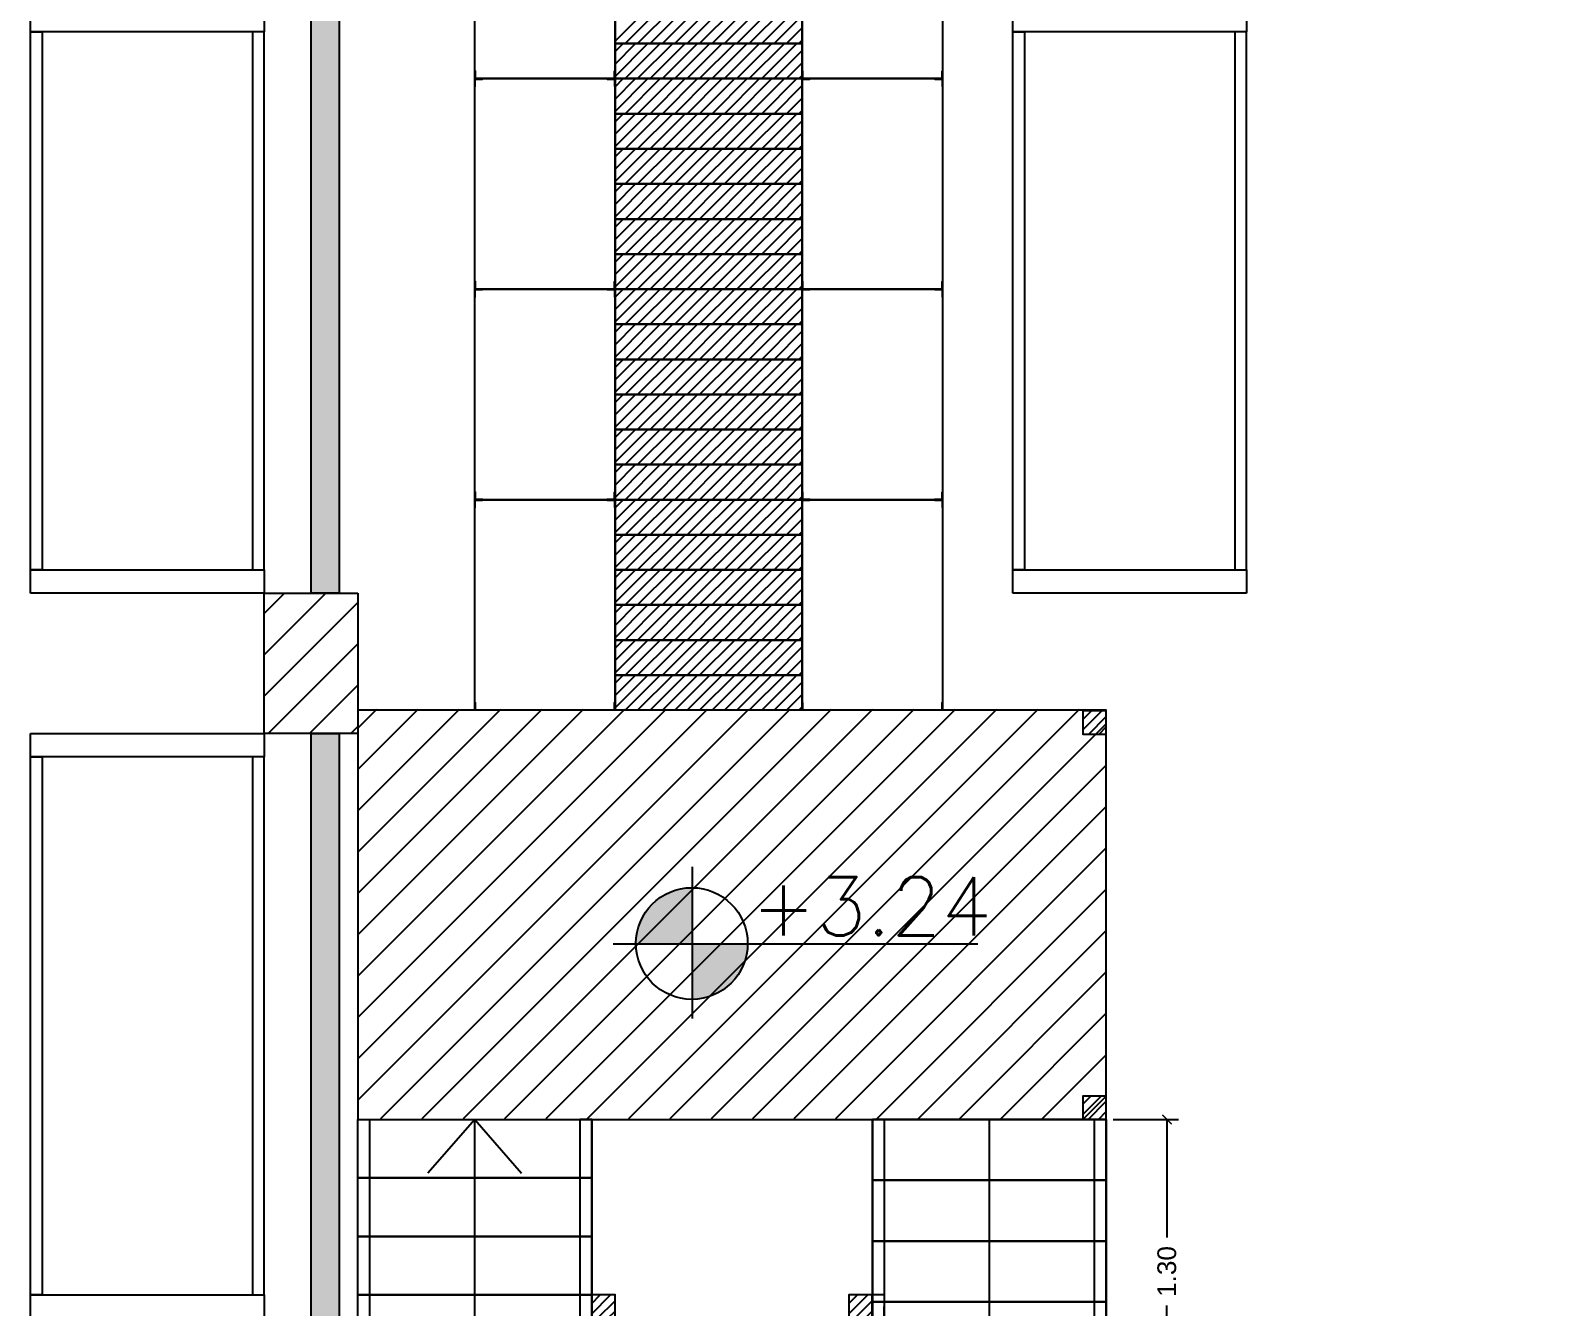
# Model space of a CAD drawing. Header units: millimetres. Extents: x 403 to 619, y 594 to 709.
# Drawn here: x 591.89 to 598.39, y 611.97 to 617.43 of the extents above; entities that cross this region are included whole.
import ezdxf

# ---------------------------------------------------------------- set-up
doc = ezdxf.new("R2010")
doc.units = ezdxf.units.MM
doc.linetypes.add('HIDDEN2', pattern=[0.1875, 0.125, -0.0625])
for name, color, linetype in [('BASTIDOR', 5, 'Continuous'), ('Columnas metálicas', 2, 'Continuous'), ('COTAS', 6, 'Continuous'), ('Parantes', 1, 'Continuous'), ('PROYECCIONES', 252, 'HIDDEN2'), ('Rejas', 3, 'Continuous'), ('VISTAS', 7, 'Continuous')]:
    doc.layers.add(name, color=color, linetype=linetype)
doc.layers.add('Muros', color=1, linetype='Continuous', lineweight=25)
doc.styles.get("Standard").update_dxf_attribs({"font": 'txt.shx'})
doc.styles.add('STYLE3', font='swissl.ttf')
doc.dimstyles.new('ESCALA_50', dxfattribs={"dimtxt": 0.08, "dimasz": 0.04, "dimexe": 0.05, "dimexo": 0.03, "dimgap": 0.045, "dimtad": 0, "dimzin": 0, "dimdsep": 46, "dimtxsty": 'STYLE3', "dimblk": 'ARCHTICK', "dimcen": 0.045, "dimclrd": 44, "dimclre": 252, "dimclrt": 2, "dimaunit": 1, "dimadec": 0, "dimazin": 0, "dimtfac": 1, "dimtix": 1, "dimtmove": 1, "dimatfit": 3, "dimfxl": 0.05, "dimtolj": 1, "dimtzin": 0, "dimarcsym": 0})

# ---------------------------------------------------------------- blocks, each defined once
blk = doc.blocks.new('escalera_PA')
at = {"layer": 'Parantes'}
h = blk.add_hatch(dxfattribs=at)
h.set_pattern_fill('ANSI31', color=256, style=0)
h.set_pattern_definition([(45, (-2545.56452, -1295.10474), (-0.0883883476, 0.0883883476), [])])
h.paths.add_polyline_path([(-0.000036, -1.745811), (0, 0.004189), (-3.2, 0.004189), (-3.2, -1.745811), (-1, -1.745811)])
at = {"layer": 'VISTAS'}
h = blk.add_hatch(dxfattribs=at)
h.set_pattern_fill('ANSI31', color=1, scale=0.25, style=0)
h.set_pattern_definition([(45, (-2545.561834, -1298.208893), (-0.0220970869, 0.0220970869), [])])
edge = h.paths.add_edge_path()
edge.add_line((0, -0.002688), (-0.1, -0.002688))
edge.add_line((-0.1, -0.002688), (-0.1, -0.102688))
edge.add_line((-0.1, -0.102688), (0, -0.102688))
edge.add_line((0, -0.102688), (0, 0))
h = blk.add_hatch(dxfattribs=at)
h.set_pattern_fill('ANSI31', color=1, scale=0.25, style=0)
h.set_pattern_definition([(45, (-2543.914522, -1298.20617), (-0.0220970869, 0.0220970869), [])])
edge = h.paths.add_edge_path()
edge.add_line((-0.000036, -1.647312), (-0.100036, -1.647312))
edge.add_line((-0.100036, -1.647312), (-0.100036, -1.75))
edge.add_line((-0.100036, -1.75), (-0.000036, -1.75))
edge.add_line((-0.000036, -1.75), (-0.000036, -1.644624))
h = blk.add_hatch(dxfattribs=at)
h.set_pattern_fill('ANSI31', color=1, scale=0.25, style=0)
h.set_pattern_definition([(45, (-2543.064522, -1296.108823), (-0.0220970869, 0.0220970869), [])])
edge = h.paths.add_edge_path()
edge.add_line((-2.10007, -2.5), (-2.20007, -2.5))
edge.add_line((-2.20007, -2.5), (-2.20007, -2.6))
edge.add_line((-2.20007, -2.6), (-2.10007, -2.6))
edge.add_line((-2.10007, -2.6), (-2.10007, -2.497312))
h = blk.add_hatch(dxfattribs=at)
h.set_pattern_fill('ANSI31', color=1, scale=0.25, style=0)
h.set_pattern_definition([(45, (-2543.064522, -1297.208787), (-0.0220970869, 0.0220970869), [])])
edge = h.paths.add_edge_path()
edge.add_line((-1.000106, -2.5), (-1.100106, -2.5))
edge.add_line((-1.100106, -2.5), (-1.100106, -2.6))
edge.add_line((-1.100106, -2.6), (-1.000106, -2.6))
edge.add_line((-1.000106, -2.6), (-1.000106, -2.497312))
h = blk.add_hatch(dxfattribs=at)
h.set_pattern_fill('ANSI31', color=1, scale=0.25, style=0)
h.set_pattern_definition([(45, (-2541.91721, -1296.108823), (-0.0220970869, 0.0220970869), [])])
edge = h.paths.add_edge_path()
edge.add_line((-2.10007, -3.647312), (-2.20007, -3.647312))
edge.add_line((-2.20007, -3.647312), (-2.20007, -3.747312))
edge.add_line((-2.20007, -3.747312), (-2.10007, -3.747312))
edge.add_line((-2.10007, -3.747312), (-2.10007, -3.644624))
h = blk.add_hatch(dxfattribs=at)
h.set_pattern_fill('ANSI31', color=1, scale=0.25, style=0)
h.set_pattern_definition([(45, (-2541.91721, -1297.208787), (-0.0220970869, 0.0220970869), [])])
edge = h.paths.add_edge_path()
edge.add_line((-1.000106, -3.647312), (-1.100106, -3.647312))
edge.add_line((-1.100106, -3.647312), (-1.100106, -3.747312))
edge.add_line((-1.100106, -3.747312), (-1.000106, -3.747312))
edge.add_line((-1.000106, -3.747312), (-1.000106, -3.644624))
at = {"layer": 'COTAS'}
for points in [[(-3.20007, -3.524081), (-2.607064, -2.942132), (-2.704925, -3.091539), (-2.20007, -2.682294)], [(-3.20007, -3.538092), (-2.666219, -3.014195), (-2.748387, -3.139643), (-2.20007, -2.695167)]]:
    blk.add_lwpolyline(points, dxfattribs=at)
at = {"layer": 'Parantes'}
blk.add_lwpolyline([(-0.000036, -1.75), (0, 0), (-3.2, 0), (-3.2, -1.75), (-1, -1.75), (-1, -1.75), (-0.000036, -1.75)], dxfattribs=at)
at = {"layer": 'Parantes', "color": 1}
for points in [[(0, -0.002688), (-0.1, -0.002688), (-0.1, -0.102688), (0, -0.102688), (0, 0), (0, 0)], [(-0.000036, -1.65), (-0.100036, -1.65), (-0.100036, -1.75), (-0.000036, -1.75), (-0.000036, -1.647312), (-0.000036, -1.647312)], [(-2.10007, -2.5), (-2.20007, -2.5), (-2.20007, -2.6), (-2.10007, -2.6), (-2.10007, -2.497312), (-2.10007, -2.497312)], [(-1.000106, -2.5), (-1.100106, -2.5), (-1.100106, -2.6), (-1.000106, -2.6), (-1.000106, -2.497312), (-1.000106, -2.497312)], [(-2.10007, -3.647312), (-2.20007, -3.647312), (-2.20007, -3.747312), (-2.10007, -3.747312), (-2.10007, -3.644624), (-2.10007, -3.644624)], [(-1.000106, -3.647312), (-1.100106, -3.647312), (-1.100106, -3.747312), (-1.000106, -3.747312), (-1.000106, -3.644624), (-1.000106, -3.644624)]]:
    blk.add_lwpolyline(points, dxfattribs=at)
at = {"layer": 'PROYECCIONES', "color": 252}
for points in [[(-2.25007, -2.735698), (-2.25007, -3.8), (-0.95007, -3.8), (-0.950179, -2.5), (-1, -2.5)], [(-1.000106, -2.5), (-1.00007, -3.75), (-2.20007, -3.75), (-2.20007, -2.695167)], [(-2.267714, -2.75), (-2.20007, -2.75), (-2.20007, -3), (-2.57612, -3)], [(-2.57612, -3), (-2.20007, -3), (-2.20007, -3.25), (-2.906505, -3.25)], [(-1.95007, -4.25), (-1.95007, -4.25), (-1.95007, -4.25), (-2.700041, -4.25), (-2.700041, -3.100453)], [(-2.906505, -3.25), (-2.20007, -3.25), (-2.20007, -3.5), (-3.161254, -3.5)], [(-3.161254, -3.5), (-2.20007, -3.5), (-2.20007, -3.75), (-2.25007, -3.75)], [(-3.150034, -3.488989), (-3.150034, -4.7), (-0.999964, -4.7)], [(-3.150034, -3.75), (-3.20007, -3.75), (-3.20007, -3.538092)], [(-0.999964, -4.75), (-3.200036, -4.75), (-3.20005, -3.538072)], [(-2.20007, -3.75), (-2.20007, -4.75), (-3.20007, -4.75), (-3.20007, -3.75), (-3.150034, -3.75)], [(-2.25007, -3.75), (-2.20007, -3.75)], [(-1.00007, -4.7), (-1.00007, -4.75), (-2.20007, -4.75), (-2.20007, -3.75), (-1.00007, -3.75)], [(-1.95007, -3.8), (-1.95007, -4.7), (-2.20007, -4.7), (-2.20007, -3.8), (-1.95007, -3.8)], [(-1.70007, -3.8), (-1.70007, -4.7), (-1.95007, -4.7), (-1.95007, -3.8), (-1.45007, -3.8)], [(-1.45007, -3.8), (-1.45007, -4.7), (-1.70007, -4.7), (-1.70007, -3.8), (-1.45007, -3.8)], [(-1.20007, -3.8), (-1.20007, -4.7), (-1.45007, -4.7), (-1.45007, -3.8), (-1.20007, -3.8)], [(-0.999964, -4.75), (-1.00007, -4.75), (-1.00007, -4.7)]]:
    blk.add_lwpolyline(points, dxfattribs=at)
at = {"layer": 'Rejas'}
for points in [[(-0.999964, -1.75), (-0.949964, -1.75), (-0.949964, -5.12), (-0.999964, -5.12)], [(-0.050036, -1.75), (-0.000036, -1.75), (-0.000036, -5.12), (-0.050036, -5.12)]]:
    blk.add_lwpolyline(points, close=True, dxfattribs=at)
at = {"layer": 'VISTAS', "color": 2}
for points in [[(-3.20005, -3.524061), (-3.20007, -1.75), (-3.150034, -1.75), (-3.150034, -3.474978)], [(-3.20007, -1.75), (-2.20007, -1.75), (-2.20007, -2), (-3.20007, -2), (-3.20007, -1.75)], [(-2.20007, -2.682294), (-2.20007, -1.75), (-2.25007, -1.75), (-2.25007, -2.722825)], [(-0.999964, -1.75), (-0.000036, -1.75), (-0.000036, -2.01), (-0.999964, -2.01), (-0.999964, -1.75)], [(-3.20007, -2), (-2.20007, -2), (-2.20007, -2.25), (-3.20007, -2.25), (-3.20007, -2)], [(-0.999964, -2.01), (-0.000036, -2.01), (-0.000036, -2.27), (-0.999964, -2.27), (-0.999964, -2.01)], [(-3.20007, -2.25), (-2.20007, -2.25), (-2.20007, -2.5), (-3.20007, -2.5), (-3.20007, -2.25)], [(-0.999964, -2.27), (-0.000036, -2.27), (-0.000036, -2.53), (-0.999964, -2.53), (-0.999964, -2.27)], [(-3.20007, -2.5), (-2.20007, -2.5), (-2.20007, -2.682294)], [(-2.283594, -2.75), (-3.20007, -2.75), (-3.20007, -2.5)], [(-0.999964, -2.53), (-0.000036, -2.53), (-0.000036, -2.79), (-0.999964, -2.79), (-0.999964, -2.53)], [(-2.20007, -2.695167), (-2.20007, -2.75), (-2.267714, -2.75)], [(-3.20007, -2.75), (-2.283594, -2.75)], [(-2.666032, -3), (-3.20007, -3), (-3.20007, -2.75)], [(-0.999964, -2.79), (-0.000036, -2.79), (-0.000036, -3.05), (-0.999964, -3.05), (-0.999964, -2.79)], [(-3.20007, -3), (-2.666032, -3)], [(-2.920782, -3.25), (-3.20007, -3.25), (-3.20007, -3)], [(-2.592, -3), (-2.644967, -3)], [(-2.644967, -3), (-2.592, -3)], [(-3.20007, -3.25), (-2.920782, -3.25)], [(-3.175532, -3.5), (-3.20007, -3.5), (-3.20007, -3.25)], [(-3.20007, -3.5), (-3.175532, -3.5)], [(-3.20007, -3.524081), (-3.20007, -3.5)]]:
    blk.add_lwpolyline(points, dxfattribs=at)
at = {"layer": 'VISTAS', "color": 1}
for points in [[(-2.70007, -1.75), (-2.900063, -1.98)], [(-2.70007, -1.75), (-2.500099, -1.98)], [(-2.700041, -3.033375), (-2.700041, -1.750033)], [(-0.500177, -1.75), (-0.500177, -3.05)], [(-0.500177, -3.05), (-0.700169, -2.82)], [(-0.500177, -3.05), (-0.300205, -2.82)], [(-2.700041, -3.065832), (-2.700041, -3.047386)], [(-2.700041, -3.08758), (-2.700041, -3.084083)]]:
    blk.add_lwpolyline(points, dxfattribs=at)
at = {"layer": 'VISTAS'}
for points in [[(-1.100106, -2.6), (-2.10007, -2.6), (-2.10007, -3.644624), (-1.100106, -3.647312), (-1.100106, -2.6)], [(-1.100106, -2.6), (-2.10007, -3.644624)], [(-2.10007, -2.6), (-1.100106, -3.647312)]]:
    blk.add_lwpolyline(points, dxfattribs=at)
blk = doc.blocks.new('_ARCHTICK')
at = {"color": 0, "linetype": 'ByBlock', "const_width": 0.15}
blk.add_lwpolyline([(-0.5, -0.5), (0.5, 0.5)], dxfattribs=at)
blk = doc.blocks.new('*D124')
at = {"layer": 'COTAS', "color": 252, "lineweight": -2}
for p, q in [((596.519546, 612.770863), (596.798897, 612.770863)), ((596.519546, 611.470915), (596.798897, 611.470915))]:
    blk.add_line(p, q, dxfattribs=at)
at = {"layer": 'COTAS', "color": 44, "lineweight": -2}
for p, q in [((596.748897, 612.770863), (596.748897, 612.265889)), ((596.748897, 611.470915), (596.748897, 611.975889))]:
    blk.add_line(p, q, dxfattribs=at)
at = {"layer": 'Defpoints', "color": 0}
for p in [(596.489546, 612.770863), (596.489546, 611.470915), (596.748897, 611.470915)]:
    blk.add_point(p, dxfattribs=at)
at = {"layer": 'COTAS', "color": 44, "lineweight": -2, "xscale": 0.04, "yscale": 0.04, "zscale": 0.04}
for p, rotation in [((596.748897, 612.770863), 90), ((596.748897, 611.470915), 270)]:
    blk.add_blockref('_ARCHTICK', p, dxfattribs=dict(at, rotation=rotation))
at = {"layer": 'COTAS', "color": 2, "insert": (596.748897, 612.120889), "char_height": 0.08, "attachment_point": 5, "rotation": 90, "style": 'STYLE3'}
blk.add_mtext('\\A1;1.30', dxfattribs=at)

msp = doc.modelspace()

# ---------------------------------------------------------------- hatches: boundary and pattern name
h = msp.add_hatch(color=1)
h.paths.add_polyline_path([(593.089582, 605.710915), (593.209582, 605.710915), (593.209582, 614.420915), (593.089582, 614.420915)])
h.paths.add_polyline_path([(593.209582, 605.710915), (593.089582, 605.710915), (593.089582, 605.020915), (593.209582, 605.020915)])
h = msp.add_hatch(color=256)
h.dxf.hatch_style = 1
h.paths.add_polyline_path([(594.718902, 613.761429, 0.41065305), (594.481461, 613.524228), (594.718902, 613.524228)])
h = msp.add_hatch(color=256)
h.dxf.hatch_style = 1
h.paths.add_polyline_path([(594.718924, 613.521678), (594.718924, 613.284477, 0.41065305), (594.956366, 613.521678)])
h = msp.add_hatch(color=256)
h.dxf.hatch_style = 1
h.paths.add_polyline_path([(594.718924, 613.284477, 0.41065305), (594.956366, 613.521678), (594.718924, 613.521678)])
h = msp.add_hatch(color=256)
h.dxf.hatch_style = 1
h.paths.add_polyline_path([(594.718924, 613.284477, 0.41065305), (594.956366, 613.521678), (594.718924, 613.521678)])
at = {"layer": 'BASTIDOR'}
msp.add_hatch(color=253, dxfattribs=at).paths.add_polyline_path([(593.089582, 615.020915), (593.089582, 634.420915), (593.209582, 634.420915), (593.209582, 615.020915)])

# ---------------------------------------------------------------- linework, layer by layer
for points in [[(594.718924, 613.851595), (594.718924, 613.201952)], [(594.38149, 613.521678), (595.941211, 613.521678)]]:
    msp.add_lwpolyline(points)
msp.add_circle((594.717592, 613.523252), 0.238779)
at = {"layer": 'BASTIDOR', "color": 253}
for p, q in [((593.089582, 615.020915), (593.089582, 634.420915)), ((593.209582, 634.420915), (593.209582, 615.020915)), ((591.889582, 617.420915), (591.889582, 617.520915)), ((592.889582, 617.520915), (592.889582, 617.420915)), ((594.389582, 617.370915), (594.389582, 617.520915)), ((594.389582, 617.380557), (594.52994, 617.520915)), ((594.432973, 617.370915), (594.582973, 617.520915)), ((594.486006, 617.370915), (594.636006, 617.520915)), ((594.539039, 617.370915), (594.689039, 617.520915)), ((594.592072, 617.370915), (594.742072, 617.520915)), ((594.645105, 617.370915), (594.795105, 617.520915)), ((594.698138, 617.370915), (594.848138, 617.520915)), ((594.751171, 617.370915), (594.901171, 617.520915)), ((594.804204, 617.370915), (594.954204, 617.520915)), ((594.857237, 617.370915), (595.007237, 617.520915)), ((594.91027, 617.370915), (595.06027, 617.520915)), ((594.963303, 617.370915), (595.113303, 617.520915)), ((595.016336, 617.370915), (595.166336, 617.520915)), ((595.189582, 617.520915), (595.189582, 617.370915)), ((596.089582, 617.420915), (596.089582, 617.520915)), ((597.089582, 617.520915), (597.089582, 617.420915)), ((595.069369, 617.370915), (595.189582, 617.491128)), ((592.889582, 617.420915), (591.889582, 617.420915)), ((591.889582, 615.120915), (591.889582, 617.420915)), ((591.889582, 617.420915), (591.939582, 617.420915)), ((591.939582, 617.420915), (591.939582, 615.120915)), ((592.839582, 617.420915), (592.839582, 615.120915)), ((592.889582, 617.420915), (592.839582, 617.420915)), ((592.889582, 615.120915), (592.889582, 617.420915)), ((595.122402, 617.370915), (595.189582, 617.438095)), ((595.175435, 617.370915), (595.189582, 617.385062)), ((597.089582, 617.420915), (596.089582, 617.420915)), ((596.089582, 615.120915), (596.089582, 617.420915)), ((596.089582, 617.420915), (596.139582, 617.420915)), ((596.139582, 617.420915), (596.139582, 615.120915)), ((597.039582, 617.420915), (597.039582, 615.120915)), ((597.089582, 617.420915), (597.039582, 617.420915)), ((597.089582, 615.120915), (597.089582, 617.420915)), ((594.389582, 617.220915), (594.389582, 617.370915)), ((594.389582, 617.370915), (595.189582, 617.370915)), ((594.389582, 617.336623), (594.423874, 617.370915)), ((594.389582, 617.28359), (594.476907, 617.370915)), ((594.389582, 617.230557), (594.52994, 617.370915)), ((595.189582, 617.370915), (594.389582, 617.370915)), ((594.389582, 617.370915), (594.389582, 617.370915)), ((594.432973, 617.220915), (594.582973, 617.370915)), ((594.486006, 617.220915), (594.636006, 617.370915)), ((594.539039, 617.220915), (594.689039, 617.370915)), ((594.592072, 617.220915), (594.742072, 617.370915)), ((594.645105, 617.220915), (594.795105, 617.370915)), ((594.698138, 617.220915), (594.848138, 617.370915)), ((594.751171, 617.220915), (594.901171, 617.370915)), ((594.804204, 617.220915), (594.954204, 617.370915)), ((594.857237, 617.220915), (595.007237, 617.370915)), ((594.91027, 617.220915), (595.06027, 617.370915)), ((594.963303, 617.220915), (595.113303, 617.370915)), ((595.016336, 617.220915), (595.166336, 617.370915)), ((595.069369, 617.220915), (595.189582, 617.341128)), ((595.189582, 617.370915), (595.189582, 617.220915)), ((595.122402, 617.220915), (595.189582, 617.288095)), ((594.389582, 617.070915), (594.389582, 617.220915)), ((594.389582, 617.220915), (595.189582, 617.220915)), ((594.389582, 617.186623), (594.423874, 617.220915)), ((594.389582, 617.13359), (594.476907, 617.220915)), ((594.389582, 617.080557), (594.52994, 617.220915)), ((595.189582, 617.220915), (594.389582, 617.220915)), ((594.389582, 617.220915), (594.389582, 617.220915)), ((594.432973, 617.070915), (594.582973, 617.220915)), ((594.486006, 617.070915), (594.636006, 617.220915)), ((594.539039, 617.070915), (594.689039, 617.220915)), ((594.592072, 617.070915), (594.742072, 617.220915)), ((594.645105, 617.070915), (594.795105, 617.220915)), ((594.698138, 617.070915), (594.848138, 617.220915)), ((594.751171, 617.070915), (594.901171, 617.220915)), ((594.804204, 617.070915), (594.954204, 617.220915)), ((594.857237, 617.070915), (595.007237, 617.220915)), ((594.91027, 617.070915), (595.06027, 617.220915)), ((594.963303, 617.070915), (595.113303, 617.220915)), ((595.016336, 617.070915), (595.166336, 617.220915)), ((595.069369, 617.070915), (595.189582, 617.191128)), ((595.175435, 617.220915), (595.189582, 617.235062)), ((595.189582, 617.220915), (595.189582, 617.070915)), ((595.122402, 617.070915), (595.189582, 617.138095)), ((594.389582, 616.920915), (594.389582, 617.070915)), ((594.389582, 617.070915), (595.189582, 617.070915)), ((594.389582, 617.036623), (594.423874, 617.070915)), ((594.389582, 616.98359), (594.476907, 617.070915)), ((594.389582, 616.930557), (594.52994, 617.070915)), ((595.189582, 617.070915), (594.389582, 617.070915)), ((594.389582, 617.070915), (594.389582, 617.070915)), ((594.432973, 616.920915), (594.582973, 617.070915)), ((594.486006, 616.920915), (594.636006, 617.070915)), ((594.539039, 616.920915), (594.689039, 617.070915)), ((594.592072, 616.920915), (594.742072, 617.070915)), ((594.645105, 616.920915), (594.795105, 617.070915)), ((594.698138, 616.920915), (594.848138, 617.070915)), ((594.751171, 616.920915), (594.901171, 617.070915)), ((594.804204, 616.920915), (594.954204, 617.070915)), ((594.857237, 616.920915), (595.007237, 617.070915)), ((594.91027, 616.920915), (595.06027, 617.070915)), ((594.963303, 616.920915), (595.113303, 617.070915)), ((595.016336, 616.920915), (595.166336, 617.070915)), ((595.175435, 617.070915), (595.189582, 617.085062)), ((595.189582, 617.070915), (595.189582, 616.920915)), ((595.069369, 616.920915), (595.189582, 617.041128)), ((595.122402, 616.920915), (595.189582, 616.988095)), ((595.175435, 616.920915), (595.189582, 616.935062)), ((594.389582, 616.770915), (594.389582, 616.920915)), ((594.389582, 616.920915), (595.189582, 616.920915)), ((594.389582, 616.886623), (594.423874, 616.920915)), ((594.389582, 616.83359), (594.476907, 616.920915)), ((594.389582, 616.780557), (594.52994, 616.920915)), ((595.189582, 616.920915), (594.389582, 616.920915)), ((594.389582, 616.920915), (594.389582, 616.920915)), ((594.432973, 616.770915), (594.582973, 616.920915)), ((594.486006, 616.770915), (594.636006, 616.920915)), ((594.539039, 616.770915), (594.689039, 616.920915)), ((594.592072, 616.770915), (594.742072, 616.920915)), ((594.645105, 616.770915), (594.795105, 616.920915)), ((594.698138, 616.770915), (594.848138, 616.920915)), ((594.751171, 616.770915), (594.901171, 616.920915)), ((594.804204, 616.770915), (594.954204, 616.920915)), ((594.857237, 616.770915), (595.007237, 616.920915)), ((594.91027, 616.770915), (595.06027, 616.920915)), ((594.963303, 616.770915), (595.113303, 616.920915)), ((595.016336, 616.770915), (595.166336, 616.920915)), ((595.069369, 616.770915), (595.189582, 616.891128)), ((595.189582, 616.920915), (595.189582, 616.770915)), ((595.122402, 616.770915), (595.189582, 616.838095)), ((594.389582, 616.620915), (594.389582, 616.770915)), ((594.389582, 616.770915), (595.189582, 616.770915)), ((594.389582, 616.736623), (594.423874, 616.770915)), ((594.389582, 616.68359), (594.476907, 616.770915)), ((594.389582, 616.630557), (594.52994, 616.770915)), ((595.189582, 616.770915), (594.389582, 616.770915)), ((594.389582, 616.770915), (594.389582, 616.770915)), ((594.432973, 616.620915), (594.582973, 616.770915)), ((594.486006, 616.620915), (594.636006, 616.770915)), ((594.539039, 616.620915), (594.689039, 616.770915)), ((594.592072, 616.620915), (594.742072, 616.770915)), ((594.645105, 616.620915), (594.795105, 616.770915)), ((594.698138, 616.620915), (594.848138, 616.770915)), ((594.751171, 616.620915), (594.901171, 616.770915)), ((594.804204, 616.620915), (594.954204, 616.770915)), ((594.857237, 616.620915), (595.007237, 616.770915)), ((594.91027, 616.620915), (595.06027, 616.770915)), ((594.963303, 616.620915), (595.113303, 616.770915)), ((595.016336, 616.620915), (595.166336, 616.770915)), ((595.069369, 616.620915), (595.189582, 616.741128)), ((595.175435, 616.770915), (595.189582, 616.785062)), ((595.189582, 616.770915), (595.189582, 616.620915)), ((595.122402, 616.620915), (595.189582, 616.688095)), ((594.389582, 616.470915), (594.389582, 616.620915)), ((594.389582, 616.620915), (595.189582, 616.620915)), ((594.389582, 616.586623), (594.423874, 616.620915)), ((594.389582, 616.53359), (594.476907, 616.620915)), ((594.389582, 616.480557), (594.52994, 616.620915)), ((595.189582, 616.620915), (594.389582, 616.620915)), ((594.389582, 616.620915), (594.389582, 616.620915)), ((594.432973, 616.470915), (594.582973, 616.620915)), ((594.486006, 616.470915), (594.636006, 616.620915)), ((594.539039, 616.470915), (594.689039, 616.620915)), ((594.592072, 616.470915), (594.742072, 616.620915)), ((594.645105, 616.470915), (594.795105, 616.620915)), ((594.698138, 616.470915), (594.848138, 616.620915)), ((594.751171, 616.470915), (594.901171, 616.620915)), ((594.804204, 616.470915), (594.954204, 616.620915)), ((594.857237, 616.470915), (595.007237, 616.620915)), ((594.91027, 616.470915), (595.06027, 616.620915)), ((594.963303, 616.470915), (595.113303, 616.620915)), ((595.016336, 616.470915), (595.166336, 616.620915)), ((595.175435, 616.620915), (595.189582, 616.635062)), ((595.189582, 616.620915), (595.189582, 616.470915)), ((595.069369, 616.470915), (595.189582, 616.591128)), ((595.122402, 616.470915), (595.189582, 616.538095)), ((594.389582, 616.320915), (594.389582, 616.470915)), ((594.389582, 616.470915), (595.189582, 616.470915)), ((594.389582, 616.436623), (594.423874, 616.470915)), ((594.389582, 616.38359), (594.476907, 616.470915)), ((594.389582, 616.330557), (594.52994, 616.470915)), ((595.189582, 616.470915), (594.389582, 616.470915)), ((594.389582, 616.470915), (594.389582, 616.470915)), ((594.432973, 616.320915), (594.582973, 616.470915)), ((594.486006, 616.320915), (594.636006, 616.470915)), ((594.539039, 616.320915), (594.689039, 616.470915)), ((594.592072, 616.320915), (594.742072, 616.470915)), ((594.645105, 616.320915), (594.795105, 616.470915)), ((594.698138, 616.320915), (594.848138, 616.470915)), ((594.751171, 616.320915), (594.901171, 616.470915)), ((594.804204, 616.320915), (594.954204, 616.470915)), ((594.857237, 616.320915), (595.007237, 616.470915)), ((594.91027, 616.320915), (595.06027, 616.470915)), ((594.963303, 616.320915), (595.113303, 616.470915)), ((595.016336, 616.320915), (595.166336, 616.470915)), ((595.175435, 616.470915), (595.189582, 616.485062)), ((595.189582, 616.470915), (595.189582, 616.320915)), ((595.069369, 616.320915), (595.189582, 616.441128)), ((595.122402, 616.320915), (595.189582, 616.388095)), ((594.389582, 616.170915), (594.389582, 616.320915)), ((594.389582, 616.320915), (595.189582, 616.320915)), ((594.389582, 616.286623), (594.423874, 616.320915)), ((594.389582, 616.23359), (594.476907, 616.320915)), ((594.389582, 616.180557), (594.52994, 616.320915)), ((595.189582, 616.320915), (594.389582, 616.320915)), ((594.389582, 616.320915), (594.389582, 616.320915)), ((594.432973, 616.170915), (594.582973, 616.320915)), ((594.486006, 616.170915), (594.636006, 616.320915)), ((594.539039, 616.170915), (594.689039, 616.320915)), ((594.592072, 616.170915), (594.742072, 616.320915)), ((594.645105, 616.170915), (594.795105, 616.320915)), ((594.698138, 616.170915), (594.848138, 616.320915)), ((594.751171, 616.170915), (594.901171, 616.320915)), ((594.804204, 616.170915), (594.954204, 616.320915)), ((594.857237, 616.170915), (595.007237, 616.320915)), ((594.91027, 616.170915), (595.06027, 616.320915)), ((594.963303, 616.170915), (595.113303, 616.320915)), ((595.016336, 616.170915), (595.166336, 616.320915)), ((595.069369, 616.170915), (595.189582, 616.291128)), ((595.175435, 616.320915), (595.189582, 616.335062)), ((595.189582, 616.320915), (595.189582, 616.170915)), ((595.122402, 616.170915), (595.189582, 616.238095)), ((594.389582, 616.020915), (594.389582, 616.170915)), ((594.389582, 616.170915), (595.189582, 616.170915)), ((594.389582, 616.136623), (594.423874, 616.170915)), ((594.389582, 616.08359), (594.476907, 616.170915)), ((594.389582, 616.030557), (594.52994, 616.170915)), ((595.189582, 616.170915), (594.389582, 616.170915)), ((594.389582, 616.170915), (594.389582, 616.170915)), ((594.432973, 616.020915), (594.582973, 616.170915)), ((594.486006, 616.020915), (594.636006, 616.170915)), ((594.539039, 616.020915), (594.689039, 616.170915)), ((594.592072, 616.020915), (594.742072, 616.170915)), ((594.645105, 616.020915), (594.795105, 616.170915)), ((594.698138, 616.020915), (594.848138, 616.170915)), ((594.751171, 616.020915), (594.901171, 616.170915)), ((594.804204, 616.020915), (594.954204, 616.170915)), ((594.857237, 616.020915), (595.007237, 616.170915)), ((594.91027, 616.020915), (595.06027, 616.170915)), ((594.963303, 616.020915), (595.113303, 616.170915)), ((595.016336, 616.020915), (595.166336, 616.170915)), ((595.175435, 616.170915), (595.189582, 616.185062)), ((595.189582, 616.170915), (595.189582, 616.020915)), ((595.069369, 616.020915), (595.189582, 616.141128)), ((595.122402, 616.020915), (595.189582, 616.088095)), ((594.389582, 615.870915), (594.389582, 616.020915)), ((594.389582, 616.020915), (595.189582, 616.020915)), ((594.389582, 615.986623), (594.423874, 616.020915)), ((594.389582, 615.93359), (594.476907, 616.020915)), ((594.389582, 615.880557), (594.52994, 616.020915)), ((595.189582, 616.020915), (594.389582, 616.020915)), ((594.389582, 616.020915), (594.389582, 616.020915)), ((594.432973, 615.870915), (594.582973, 616.020915)), ((594.486006, 615.870915), (594.636006, 616.020915)), ((594.539039, 615.870915), (594.689039, 616.020915)), ((594.592072, 615.870915), (594.742072, 616.020915)), ((594.645105, 615.870915), (594.795105, 616.020915)), ((594.698138, 615.870915), (594.848138, 616.020915)), ((594.751171, 615.870915), (594.901171, 616.020915)), ((594.804204, 615.870915), (594.954204, 616.020915)), ((594.857237, 615.870915), (595.007237, 616.020915)), ((594.91027, 615.870915), (595.06027, 616.020915)), ((594.963303, 615.870915), (595.113303, 616.020915)), ((595.016336, 615.870915), (595.166336, 616.020915)), ((595.175435, 616.020915), (595.189582, 616.035062)), ((595.189582, 616.020915), (595.189582, 615.870915)), ((595.069369, 615.870915), (595.189582, 615.991128)), ((595.122402, 615.870915), (595.189582, 615.938095)), ((595.175435, 615.870915), (595.189582, 615.885062)), ((594.389582, 615.720915), (594.389582, 615.870915)), ((594.389582, 615.870915), (595.189582, 615.870915)), ((594.389582, 615.836623), (594.423874, 615.870915)), ((594.389582, 615.78359), (594.476907, 615.870915)), ((594.389582, 615.730557), (594.52994, 615.870915)), ((595.189582, 615.870915), (594.389582, 615.870915)), ((594.389582, 615.870915), (594.389582, 615.870915)), ((594.432973, 615.720915), (594.582973, 615.870915)), ((594.486006, 615.720915), (594.636006, 615.870915)), ((594.539039, 615.720915), (594.689039, 615.870915)), ((594.592072, 615.720915), (594.742072, 615.870915)), ((594.645105, 615.720915), (594.795105, 615.870915)), ((594.698138, 615.720915), (594.848138, 615.870915)), ((594.751171, 615.720915), (594.901171, 615.870915)), ((594.804204, 615.720915), (594.954204, 615.870915)), ((594.857237, 615.720915), (595.007237, 615.870915)), ((594.91027, 615.720915), (595.06027, 615.870915)), ((594.963303, 615.720915), (595.113303, 615.870915)), ((595.016336, 615.720915), (595.166336, 615.870915)), ((595.069369, 615.720915), (595.189582, 615.841128)), ((595.189582, 615.870915), (595.189582, 615.720915)), ((595.122402, 615.720915), (595.189582, 615.788095)), ((594.389582, 615.570915), (594.389582, 615.720915)), ((594.389582, 615.720915), (595.189582, 615.720915)), ((594.389582, 615.686623), (594.423874, 615.720915)), ((594.389582, 615.63359), (594.476907, 615.720915)), ((594.389582, 615.580557), (594.52994, 615.720915)), ((595.189582, 615.720915), (594.389582, 615.720915)), ((594.389582, 615.720915), (594.389582, 615.720915)), ((594.432973, 615.570915), (594.582973, 615.720915)), ((594.486006, 615.570915), (594.636006, 615.720915)), ((594.539039, 615.570915), (594.689039, 615.720915)), ((594.592072, 615.570915), (594.742072, 615.720915)), ((594.645105, 615.570915), (594.795105, 615.720915)), ((594.698138, 615.570915), (594.848138, 615.720915)), ((594.751171, 615.570915), (594.901171, 615.720915)), ((594.804204, 615.570915), (594.954204, 615.720915)), ((594.857237, 615.570915), (595.007237, 615.720915)), ((594.91027, 615.570915), (595.06027, 615.720915)), ((594.963303, 615.570915), (595.113303, 615.720915)), ((595.016336, 615.570915), (595.166336, 615.720915)), ((595.069369, 615.570915), (595.189582, 615.691128)), ((595.175435, 615.720915), (595.189582, 615.735062)), ((595.189582, 615.720915), (595.189582, 615.570915)), ((595.122402, 615.570915), (595.189582, 615.638095)), ((594.389582, 615.420915), (594.389582, 615.570915)), ((594.389582, 615.570915), (595.189582, 615.570915)), ((594.389582, 615.536623), (594.423874, 615.570915)), ((594.389582, 615.48359), (594.476907, 615.570915)), ((594.389582, 615.430557), (594.52994, 615.570915)), ((595.189582, 615.570915), (594.389582, 615.570915)), ((594.389582, 615.570915), (594.389582, 615.570915)), ((594.432973, 615.420915), (594.582973, 615.570915)), ((594.486006, 615.420915), (594.636006, 615.570915)), ((594.539039, 615.420915), (594.689039, 615.570915)), ((594.592072, 615.420915), (594.742072, 615.570915)), ((594.645105, 615.420915), (594.795105, 615.570915)), ((594.698138, 615.420915), (594.848138, 615.570915)), ((594.751171, 615.420915), (594.901171, 615.570915)), ((594.804204, 615.420915), (594.954204, 615.570915)), ((594.857237, 615.420915), (595.007237, 615.570915)), ((594.91027, 615.420915), (595.06027, 615.570915)), ((594.963303, 615.420915), (595.113303, 615.570915)), ((595.016336, 615.420915), (595.166336, 615.570915)), ((595.175435, 615.570915), (595.189582, 615.585062)), ((595.189582, 615.570915), (595.189582, 615.420915)), ((595.069369, 615.420915), (595.189582, 615.541128)), ((595.122402, 615.420915), (595.189582, 615.488095)), ((595.175435, 615.420915), (595.189582, 615.435062)), ((594.389582, 615.270915), (594.389582, 615.420915)), ((594.389582, 615.420915), (595.189582, 615.420915)), ((594.389582, 615.386623), (594.423874, 615.420915)), ((594.389582, 615.33359), (594.476907, 615.420915)), ((594.389582, 615.280557), (594.52994, 615.420915)), ((595.189582, 615.420915), (594.389582, 615.420915)), ((594.389582, 615.420915), (594.389582, 615.420915)), ((594.432973, 615.270915), (594.582973, 615.420915)), ((594.486006, 615.270915), (594.636006, 615.420915)), ((594.539039, 615.270915), (594.689039, 615.420915)), ((594.592072, 615.270915), (594.742072, 615.420915)), ((594.645105, 615.270915), (594.795105, 615.420915)), ((594.698138, 615.270915), (594.848138, 615.420915)), ((594.751171, 615.270915), (594.901171, 615.420915)), ((594.804204, 615.270915), (594.954204, 615.420915)), ((594.857237, 615.270915), (595.007237, 615.420915)), ((594.91027, 615.270915), (595.06027, 615.420915)), ((594.963303, 615.270915), (595.113303, 615.420915)), ((595.016336, 615.270915), (595.166336, 615.420915)), ((595.069369, 615.270915), (595.189582, 615.391128)), ((595.189582, 615.420915), (595.189582, 615.270915)), ((595.122402, 615.270915), (595.189582, 615.338095)), ((594.389582, 615.120915), (594.389582, 615.270915)), ((594.389582, 615.270915), (595.189582, 615.270915)), ((594.389582, 615.236623), (594.423874, 615.270915)), ((594.389582, 615.18359), (594.476907, 615.270915)), ((594.389582, 615.130557), (594.52994, 615.270915)), ((595.189582, 615.270915), (594.389582, 615.270915)), ((594.389582, 615.270915), (594.389582, 615.270915)), ((594.432973, 615.120915), (594.582973, 615.270915)), ((594.486006, 615.120915), (594.636006, 615.270915)), ((594.539039, 615.120915), (594.689039, 615.270915)), ((594.592072, 615.120915), (594.742072, 615.270915)), ((594.645105, 615.120915), (594.795105, 615.270915)), ((594.698138, 615.120915), (594.848138, 615.270915)), ((594.751171, 615.120915), (594.901171, 615.270915)), ((594.804204, 615.120915), (594.954204, 615.270915)), ((594.857237, 615.120915), (595.007237, 615.270915)), ((594.91027, 615.120915), (595.06027, 615.270915)), ((594.963303, 615.120915), (595.113303, 615.270915)), ((595.016336, 615.120915), (595.166336, 615.270915)), ((595.069369, 615.120915), (595.189582, 615.241128)), ((595.175435, 615.270915), (595.189582, 615.285062)), ((595.189582, 615.270915), (595.189582, 615.120915)), ((595.122402, 615.120915), (595.189582, 615.188095)), ((591.939582, 615.120915), (591.889582, 615.120915)), ((591.889582, 615.020915), (591.889582, 615.120915)), ((591.889582, 615.120915), (592.889582, 615.120915)), ((592.839582, 615.120915), (592.889582, 615.120915)), ((592.889582, 615.120915), (592.889582, 615.020915)), ((594.389582, 614.970915), (594.389582, 615.120915)), ((594.389582, 615.120915), (595.189582, 615.120915)), ((594.389582, 615.086623), (594.423874, 615.120915)), ((594.389582, 615.03359), (594.476907, 615.120915)), ((594.389582, 614.980557), (594.52994, 615.120915)), ((595.189582, 615.120915), (594.389582, 615.120915)), ((594.389582, 615.120915), (594.389582, 615.120915)), ((594.432973, 614.970915), (594.582973, 615.120915)), ((594.486006, 614.970915), (594.636006, 615.120915)), ((594.539039, 614.970915), (594.689039, 615.120915)), ((594.592072, 614.970915), (594.742072, 615.120915)), ((594.645105, 614.970915), (594.795105, 615.120915)), ((594.698138, 614.970915), (594.848138, 615.120915)), ((594.751171, 614.970915), (594.901171, 615.120915)), ((594.804204, 614.970915), (594.954204, 615.120915)), ((594.857237, 614.970915), (595.007237, 615.120915)), ((594.91027, 614.970915), (595.06027, 615.120915)), ((594.963303, 614.970915), (595.113303, 615.120915)), ((595.016336, 614.970915), (595.166336, 615.120915)), ((595.175435, 615.120915), (595.189582, 615.135062)), ((595.189582, 615.120915), (595.189582, 614.970915)), ((596.139582, 615.120915), (596.089582, 615.120915)), ((596.089582, 615.020915), (596.089582, 615.120915)), ((596.089582, 615.120915), (597.089582, 615.120915)), ((597.039582, 615.120915), (597.089582, 615.120915)), ((597.089582, 615.120915), (597.089582, 615.020915)), ((595.069369, 614.970915), (595.189582, 615.091128)), ((595.122402, 614.970915), (595.189582, 615.038095)), ((592.889582, 615.020915), (591.889582, 615.020915)), ((592.889582, 614.420915), (592.889582, 615.020915)), ((592.889582, 615.020915), (593.289582, 615.020915)), ((592.889582, 614.934842), (592.975655, 615.020915)), ((592.889582, 614.758065), (593.152432, 615.020915)), ((592.889582, 614.581289), (593.289582, 614.981289)), ((593.209582, 615.020915), (593.089582, 615.020915)), ((593.289582, 615.020915), (593.289582, 614.420915)), ((595.175435, 614.970915), (595.189582, 614.985062)), ((597.089582, 615.020915), (596.089582, 615.020915)), ((594.389582, 614.820915), (594.389582, 614.970915)), ((594.389582, 614.970915), (595.189582, 614.970915)), ((594.389582, 614.936623), (594.423874, 614.970915)), ((594.389582, 614.88359), (594.476907, 614.970915)), ((594.389582, 614.830557), (594.52994, 614.970915)), ((595.189582, 614.970915), (594.389582, 614.970915)), ((594.389582, 614.970915), (594.389582, 614.970915)), ((594.432973, 614.820915), (594.582973, 614.970915)), ((594.486006, 614.820915), (594.636006, 614.970915)), ((594.539039, 614.820915), (594.689039, 614.970915)), ((594.592072, 614.820915), (594.742072, 614.970915)), ((594.645105, 614.820915), (594.795105, 614.970915)), ((594.698138, 614.820915), (594.848138, 614.970915)), ((594.751171, 614.820915), (594.901171, 614.970915)), ((594.804204, 614.820915), (594.954204, 614.970915)), ((594.857237, 614.820915), (595.007237, 614.970915)), ((594.91027, 614.820915), (595.06027, 614.970915)), ((594.963303, 614.820915), (595.113303, 614.970915)), ((595.016336, 614.820915), (595.166336, 614.970915)), ((595.069369, 614.820915), (595.189582, 614.941128)), ((595.189582, 614.970915), (595.189582, 614.820915)), ((595.122402, 614.820915), (595.189582, 614.888095)), ((592.905985, 614.420915), (593.289582, 614.804512)), ((595.189582, 614.820915), (594.389582, 614.820915)), ((594.389582, 614.820915), (594.389582, 614.820915)), ((594.389582, 614.670915), (594.389582, 614.820915)), ((594.389582, 614.820915), (595.189582, 614.820915)), ((594.389582, 614.786623), (594.423874, 614.820915)), ((594.389582, 614.73359), (594.476907, 614.820915)), ((594.389582, 614.680557), (594.52994, 614.820915)), ((594.432973, 614.670915), (594.582973, 614.820915)), ((594.486006, 614.670915), (594.636006, 614.820915)), ((594.539039, 614.670915), (594.689039, 614.820915)), ((594.592072, 614.670915), (594.742072, 614.820915)), ((594.645105, 614.670915), (594.795105, 614.820915)), ((594.698138, 614.670915), (594.848138, 614.820915)), ((594.751171, 614.670915), (594.901171, 614.820915)), ((594.804204, 614.670915), (594.954204, 614.820915)), ((594.857237, 614.670915), (595.007237, 614.820915)), ((594.91027, 614.670915), (595.06027, 614.820915)), ((594.963303, 614.670915), (595.113303, 614.820915)), ((595.016336, 614.670915), (595.166336, 614.820915)), ((595.069369, 614.670915), (595.189582, 614.791128)), ((595.175435, 614.820915), (595.189582, 614.835062)), ((595.189582, 614.820915), (595.189582, 614.670915)), ((595.122402, 614.670915), (595.189582, 614.738095)), ((594.389582, 614.520915), (594.389582, 614.670915)), ((594.389582, 614.670915), (595.189582, 614.670915)), ((594.389582, 614.636623), (594.423874, 614.670915)), ((594.389582, 614.58359), (594.476907, 614.670915)), ((594.389582, 614.530557), (594.52994, 614.670915)), ((595.189582, 614.670915), (594.389582, 614.670915)), ((594.389582, 614.670915), (594.389582, 614.670915)), ((594.432973, 614.520915), (594.582973, 614.670915)), ((594.486006, 614.520915), (594.636006, 614.670915)), ((594.539039, 614.520915), (594.689039, 614.670915)), ((594.592072, 614.520915), (594.742072, 614.670915)), ((594.645105, 614.520915), (594.795105, 614.670915)), ((594.698138, 614.520915), (594.848138, 614.670915)), ((594.751171, 614.520915), (594.901171, 614.670915)), ((594.804204, 614.520915), (594.954204, 614.670915)), ((594.857237, 614.520915), (595.007237, 614.670915)), ((594.91027, 614.520915), (595.06027, 614.670915)), ((594.963303, 614.520915), (595.113303, 614.670915)), ((595.016336, 614.520915), (595.166336, 614.670915)), ((595.175435, 614.670915), (595.189582, 614.685062)), ((595.189582, 614.670915), (595.189582, 614.520915)), ((593.082762, 614.420915), (593.289582, 614.627735)), ((595.069369, 614.520915), (595.189582, 614.641128)), ((595.122402, 614.520915), (595.189582, 614.588095)), ((595.189582, 614.520915), (594.389582, 614.520915)), ((594.389582, 614.520915), (594.389582, 614.520915)), ((595.175435, 614.520915), (595.189582, 614.535062)), ((591.889582, 614.320915), (591.889582, 614.420915)), ((591.889582, 614.420915), (592.889582, 614.420915)), ((592.889582, 614.420915), (592.889582, 614.320915)), ((593.289582, 614.420915), (592.889582, 614.420915)), ((593.259539, 614.420915), (593.289582, 614.450959)), ((592.889582, 614.320915), (591.889582, 614.320915)), ((591.889582, 612.020915), (591.889582, 614.320915)), ((591.889582, 614.320915), (591.939582, 614.320915)), ((591.939582, 614.320915), (591.939582, 612.020915)), ((592.839582, 614.320915), (592.839582, 612.020915)), ((592.889582, 614.320915), (592.839582, 614.320915)), ((592.889582, 612.020915), (592.889582, 614.320915)), ((591.939582, 612.020915), (591.889582, 612.020915)), ((591.889582, 611.920915), (591.889582, 612.020915)), ((591.889582, 612.020915), (592.889582, 612.020915)), ((592.839582, 612.020915), (592.889582, 612.020915)), ((592.889582, 612.020915), (592.889582, 611.920915))]:
    msp.add_line(p, q, dxfattribs=at)
for points in [[(594.389582, 618.120915), (594.389582, 617.220915), (593.789582, 617.220915), (593.789582, 618.120915), (594.389582, 618.120915)], [(595.789582, 618.120915), (595.789582, 617.220915), (595.189582, 617.220915), (595.189582, 618.120915), (595.789582, 618.120915)], [(593.789582, 617.220915), (593.789582, 617.254415), (593.791582, 617.254415), (593.791582, 617.222915), (593.822082, 617.222915), (593.822082, 617.220915), (593.789582, 617.220915)], [(594.389582, 617.220915), (594.356082, 617.220915), (594.356082, 617.222915), (594.387582, 617.222915), (594.387582, 617.253415), (594.389582, 617.253415), (594.389582, 617.220915)], [(595.189582, 617.220915), (595.189582, 617.254415), (595.191582, 617.254415), (595.191582, 617.222915), (595.222082, 617.222915), (595.222082, 617.220915), (595.189582, 617.220915)], [(595.789582, 617.220915), (595.756082, 617.220915), (595.756082, 617.222915), (595.787582, 617.222915), (595.787582, 617.253415), (595.789582, 617.253415), (595.789582, 617.220915)], [(594.389582, 617.220915), (594.389582, 616.320915), (593.789582, 616.320915), (593.789582, 617.220915), (594.389582, 617.220915)], [(593.789582, 617.220915), (593.789582, 617.187415), (593.791582, 617.187415), (593.791582, 617.218915), (593.822082, 617.218915), (593.822082, 617.220915), (593.789582, 617.220915)], [(594.389582, 617.220915), (594.356082, 617.220915), (594.356082, 617.218915), (594.387582, 617.218915), (594.387582, 617.188415), (594.389582, 617.188415), (594.389582, 617.220915)], [(595.789582, 617.220915), (595.789582, 616.320915), (595.189582, 616.320915), (595.189582, 617.220915), (595.789582, 617.220915)], [(595.189582, 617.220915), (595.189582, 617.187415), (595.191582, 617.187415), (595.191582, 617.218915), (595.222082, 617.218915), (595.222082, 617.220915), (595.189582, 617.220915)], [(595.789582, 617.220915), (595.756082, 617.220915), (595.756082, 617.218915), (595.787582, 617.218915), (595.787582, 617.188415), (595.789582, 617.188415), (595.789582, 617.220915)], [(593.789582, 616.320915), (593.789582, 616.354415), (593.791582, 616.354415), (593.791582, 616.322915), (593.822082, 616.322915), (593.822082, 616.320915), (593.789582, 616.320915)], [(594.389582, 616.320915), (594.356082, 616.320915), (594.356082, 616.322915), (594.387582, 616.322915), (594.387582, 616.353415), (594.389582, 616.353415), (594.389582, 616.320915)], [(595.189582, 616.320915), (595.189582, 616.354415), (595.191582, 616.354415), (595.191582, 616.322915), (595.222082, 616.322915), (595.222082, 616.320915), (595.189582, 616.320915)], [(595.789582, 616.320915), (595.756082, 616.320915), (595.756082, 616.322915), (595.787582, 616.322915), (595.787582, 616.353415), (595.789582, 616.353415), (595.789582, 616.320915)], [(594.389582, 616.320915), (594.389582, 615.420915), (593.789582, 615.420915), (593.789582, 616.320915), (594.389582, 616.320915)], [(593.789582, 616.320915), (593.789582, 616.287415), (593.791582, 616.287415), (593.791582, 616.318915), (593.822082, 616.318915), (593.822082, 616.320915), (593.789582, 616.320915)], [(594.389582, 616.320915), (594.356082, 616.320915), (594.356082, 616.318915), (594.387582, 616.318915), (594.387582, 616.288415), (594.389582, 616.288415), (594.389582, 616.320915)], [(595.789582, 616.320915), (595.789582, 615.420915), (595.189582, 615.420915), (595.189582, 616.320915), (595.789582, 616.320915)], [(595.189582, 616.320915), (595.189582, 616.287415), (595.191582, 616.287415), (595.191582, 616.318915), (595.222082, 616.318915), (595.222082, 616.320915), (595.189582, 616.320915)], [(595.789582, 616.320915), (595.756082, 616.320915), (595.756082, 616.318915), (595.787582, 616.318915), (595.787582, 616.288415), (595.789582, 616.288415), (595.789582, 616.320915)], [(593.789582, 615.420915), (593.789582, 615.454415), (593.791582, 615.454415), (593.791582, 615.422915), (593.822082, 615.422915), (593.822082, 615.420915), (593.789582, 615.420915)], [(594.389582, 615.420915), (594.356082, 615.420915), (594.356082, 615.422915), (594.387582, 615.422915), (594.387582, 615.453415), (594.389582, 615.453415), (594.389582, 615.420915)], [(595.189582, 615.420915), (595.189582, 615.454415), (595.191582, 615.454415), (595.191582, 615.422915), (595.222082, 615.422915), (595.222082, 615.420915), (595.189582, 615.420915)], [(595.789582, 615.420915), (595.756082, 615.420915), (595.756082, 615.422915), (595.787582, 615.422915), (595.787582, 615.453415), (595.789582, 615.453415), (595.789582, 615.420915)], [(594.389582, 615.420915), (594.389582, 614.520915), (593.789582, 614.520915), (593.789582, 615.420915), (594.389582, 615.420915)], [(593.789582, 615.420915), (593.789582, 615.387415), (593.791582, 615.387415), (593.791582, 615.418915), (593.822082, 615.418915), (593.822082, 615.420915), (593.789582, 615.420915)], [(594.389582, 615.420915), (594.356082, 615.420915), (594.356082, 615.418915), (594.387582, 615.418915), (594.387582, 615.388415), (594.389582, 615.388415), (594.389582, 615.420915)], [(595.789582, 615.420915), (595.789582, 614.520915), (595.189582, 614.520915), (595.189582, 615.420915), (595.789582, 615.420915)], [(595.189582, 615.420915), (595.189582, 615.387415), (595.191582, 615.387415), (595.191582, 615.418915), (595.222082, 615.418915), (595.222082, 615.420915), (595.189582, 615.420915)], [(595.789582, 615.420915), (595.756082, 615.420915), (595.756082, 615.418915), (595.787582, 615.418915), (595.787582, 615.388415), (595.789582, 615.388415), (595.789582, 615.420915)], [(593.789582, 614.520915), (593.789582, 614.554415), (593.791582, 614.554415), (593.791582, 614.522915), (593.822082, 614.522915), (593.822082, 614.520915), (593.789582, 614.520915)], [(594.389582, 614.520915), (594.356082, 614.520915), (594.356082, 614.522915), (594.387582, 614.522915), (594.387582, 614.553415), (594.389582, 614.553415), (594.389582, 614.520915)], [(595.189582, 614.520915), (595.189582, 614.554415), (595.191582, 614.554415), (595.191582, 614.522915), (595.222082, 614.522915), (595.222082, 614.520915), (595.189582, 614.520915)], [(595.789582, 614.520915), (595.756082, 614.520915), (595.756082, 614.522915), (595.787582, 614.522915), (595.787582, 614.553415), (595.789582, 614.553415), (595.789582, 614.520915)]]:
    msp.add_lwpolyline(points, dxfattribs=at)
at = {"layer": 'Columnas metálicas'}
msp.add_lwpolyline([(602.889582, 604.520915), (602.889582, 609.400915), (596.489512, 609.400915), (596.489546, 612.770915), (595.489618, 612.770915), (595.489512, 609.400915), (593.209582, 609.400915), (593.209582, 605.020915), (593.289582, 605.020915), (593.289582, 604.420915), (602.889582, 604.420915), (602.889582, 604.520915)], dxfattribs=at)
at = {"layer": 'Muros'}
msp.add_lwpolyline([(593.089582, 605.020915), (593.089582, 614.420915), (593.209582, 614.420915), (593.209582, 605.020915), (593.089582, 605.020915)], dxfattribs=at)

# ---------------------------------------------------------------- block references
at = {"layer": 'Rejas'}
msp.add_blockref('escalera_PA', (596.489582, 614.520915), dxfattribs=at)

# ---------------------------------------------------------------- texts
msp.add_text('+3.24', height=0.249797).set_placement((594.970833, 613.557801))

# ---------------------------------------------------------------- dimensions: what is measured, and where the dimension line sits
at = {"layer": 'COTAS'}
dim = msp.add_linear_dim(base=(596.748897, 611.470915), p1=(596.489546, 612.770863), p2=(596.489546, 611.470915), angle=90, dimstyle='ESCALA_50', dxfattribs=at)
dim.commit()
dim.dimension.update_dxf_attribs({"geometry": '*D124', "text_midpoint": (596.748897, 612.120889)})

doc.saveas('drawing.dxf')
